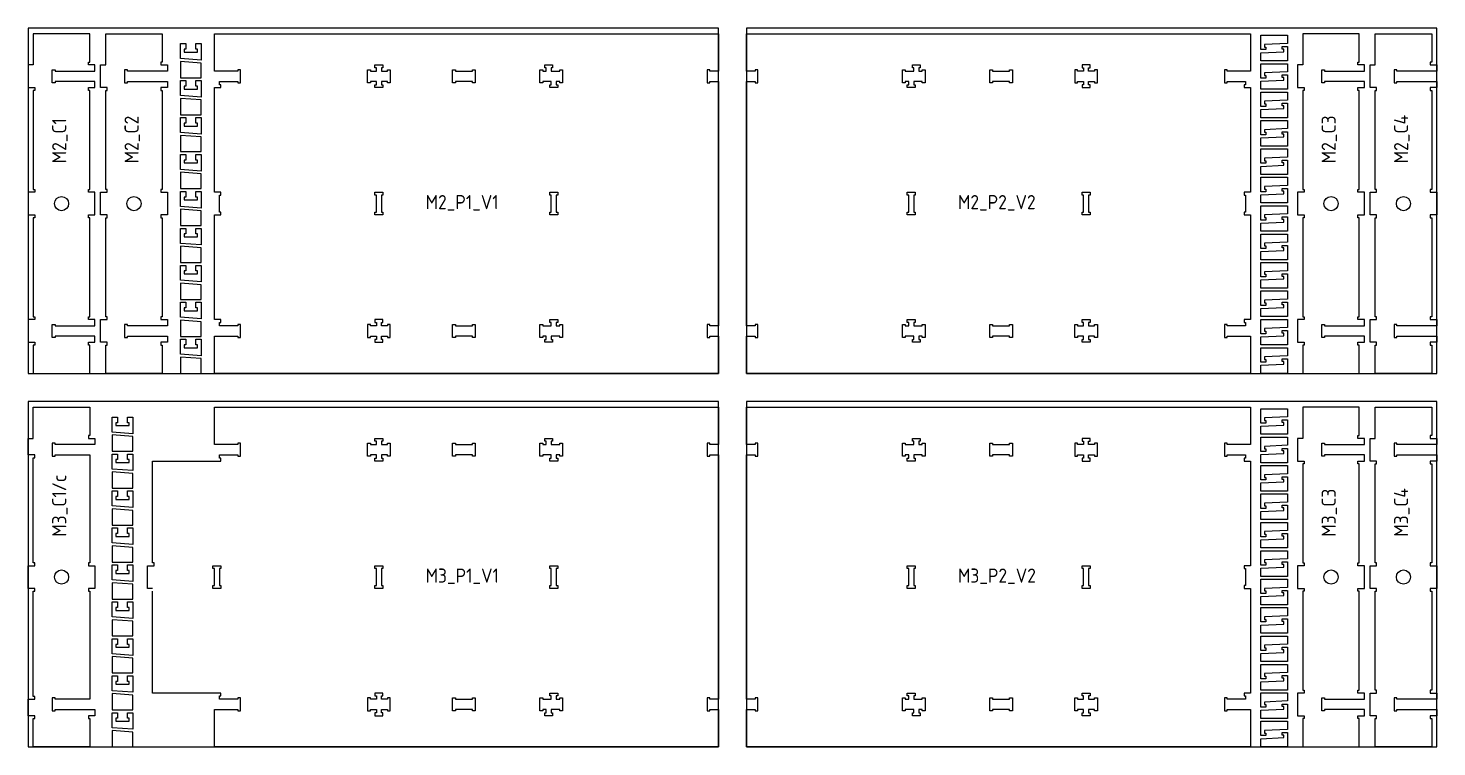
# Model space of a CAD drawing. Header units: millimetres. Extents: x -18174 to 50972, y 6312 to 16778.
# Drawn here: x -14968 to -9988, y 6313 to 8853 of the extents above; entities that cross this region are included whole.
import ezdxf

# ---------------------------------------------------------------- set-up
doc = ezdxf.new("R2010")
doc.units = ezdxf.units.MM
doc.header["$MEASUREMENT"] = 0
for name, color, linetype in [('freeswerk_CODES', 50, 'Continuous'), ('freeswerk_ELEMENTEN', 7, 'Continuous'), ('freeswerk_PLATEN', 3, 'Continuous')]:
    doc.layers.add(name, color=color, linetype=linetype)

msp = doc.modelspace()

# ---------------------------------------------------------------- linework, layer by layer
for centre in [(-14849.7, 8232.5), (-14593.7, 8232.5), (-10361.7, 8232.5), (-10105.7, 8232.5), (-14849.7, 6912.5), (-10361.7, 6912.5), (-10105.7, 6912.5)]:
    msp.add_circle(centre, 25)
at = {"layer": 'freeswerk_ELEMENTEN'}
for points in [[(-14872.7, 7759.5), (-14882.7, 7759.5), (-14882.7, 7805.5), (-14872.7, 7805.5), (-14872.7, 7800.5), (-14731.7, 7800.5), (-14731.7, 7822.5), (-14754.7, 7822.5), (-14754.7, 7832.5), (-14749.7, 7832.5), (-14749.7, 8182.5), (-14754.7, 8182.5), (-14754.7, 8192.5), (-14731.7, 8192.5), (-14731.7, 8272.5), (-14754.7, 8272.5), (-14754.7, 8282.5), (-14749.7, 8282.5), (-14749.7, 8632.5), (-14754.7, 8632.5), (-14754.7, 8642.5), (-14731.7, 8642.5), (-14731.7, 8664.5), (-14872.7, 8664.5), (-14872.7, 8659.5), (-14882.7, 8659.5), (-14882.7, 8705.5), (-14872.7, 8705.5), (-14872.7, 8700.5), (-14731.7, 8700.5), (-14731.7, 8722.5), (-14754.7, 8722.5), (-14754.7, 8732.5), (-14749.7, 8732.5), (-14749.7, 8832.5), (-14949.7, 8832.5), (-14949.7, 8722.5), (-14967.7, 8722.5), (-14967.7, 8642.5), (-14944.7, 8642.5), (-14944.7, 8632.5), (-14949.7, 8632.5), (-14949.7, 8282.5), (-14944.7, 8282.5), (-14944.7, 8272.5), (-14967.7, 8272.5), (-14967.7, 8192.5), (-14944.7, 8192.5), (-14944.7, 8182.5), (-14949.7, 8182.5), (-14949.7, 7832.5), (-14944.7, 7832.5), (-14944.7, 7822.5), (-14967.7, 7822.5), (-14967.7, 7742.5), (-14944.7, 7742.5), (-14944.7, 7732.5), (-14949.7, 7732.5), (-14949.7, 7632.5), (-14749.7, 7632.5), (-14749.7, 7732.5), (-14754.7, 7732.5), (-14754.7, 7742.5), (-14731.7, 7742.5), (-14731.7, 7764.5), (-14872.7, 7764.5)], [(-14616.7, 7759.5), (-14616.7, 7764.5), (-14475.7, 7764.5), (-14475.7, 7742.5), (-14498.7, 7742.5), (-14498.7, 7732.5), (-14493.7, 7732.5), (-14493.7, 7632.5), (-14693.7, 7632.5), (-14693.7, 7732.5), (-14688.7, 7732.5), (-14688.7, 7742.5), (-14711.7, 7742.5), (-14711.7, 7822.5), (-14688.7, 7822.5), (-14688.7, 7832.5), (-14693.7, 7832.5), (-14693.7, 8182.5), (-14688.7, 8182.5), (-14688.7, 8192.5), (-14711.7, 8192.5), (-14711.7, 8272.5), (-14688.7, 8272.5), (-14688.7, 8282.5), (-14693.7, 8282.5), (-14693.7, 8632.5), (-14688.7, 8632.5), (-14688.7, 8642.5), (-14711.7, 8642.5), (-14711.7, 8722.5), (-14693.7, 8722.5), (-14693.7, 8832.5), (-14493.7, 8832.5), (-14493.7, 8732.5), (-14498.7, 8732.5), (-14498.7, 8722.5), (-14475.7, 8722.5), (-14475.7, 8700.5), (-14616.7, 8700.5), (-14616.7, 8705.5), (-14626.7, 8705.5), (-14626.7, 8659.5), (-14616.7, 8659.5), (-14616.7, 8664.5), (-14475.7, 8664.5), (-14475.7, 8642.5), (-14498.7, 8642.5), (-14498.7, 8632.5), (-14493.7, 8632.5), (-14493.7, 8282.5), (-14498.7, 8282.5), (-14498.7, 8272.5), (-14475.7, 8272.5), (-14475.7, 8192.5), (-14498.7, 8192.5), (-14498.7, 8182.5), (-14493.7, 8182.5), (-14493.7, 7832.5), (-14498.7, 7832.5), (-14498.7, 7822.5), (-14475.7, 7822.5), (-14475.7, 7800.5), (-14616.7, 7800.5), (-14616.7, 7805.5), (-14626.7, 7805.5), (-14626.7, 7759.5)], [(-12527.7, 8832.5), (-12527.7, 8700.5), (-12557.7, 8700.5), (-12557.7, 8705.5), (-12567.7, 8705.5), (-12567.7, 8659.5), (-12557.7, 8659.5), (-12557.7, 8664.5), (-12527.7, 8664.5), (-12527.7, 7800.5), (-12557.7, 7800.5), (-12557.7, 7805.5), (-12567.7, 7805.5), (-12567.7, 7759.5), (-12557.7, 7759.5), (-12557.7, 7764.5), (-12527.7, 7764.5), (-12527.7, 7632.5), (-14309.5, 7632.5), (-14309.5, 7764.5), (-14226.7, 7764.5), (-14226.7, 7759.5), (-14216.7, 7759.5), (-14216.7, 7805.5), (-14226.7, 7805.5), (-14226.7, 7800.5), (-14291.5, 7800.5), (-14291.5, 7812.5), (-14286.5, 7812.5), (-14286.5, 7822.5), (-14309.5, 7822.5), (-14309.5, 8192.5), (-14286.5, 8192.5), (-14286.5, 8202.5), (-14291.5, 8202.5), (-14291.5, 8262.5), (-14286.5, 8262.5), (-14286.5, 8272.5), (-14309.5, 8272.5), (-14309.5, 8642.5), (-14286.5, 8642.5), (-14286.5, 8652.5), (-14291.5, 8652.5), (-14291.5, 8664.5), (-14226.7, 8664.5), (-14226.7, 8659.5), (-14216.7, 8659.5), (-14216.7, 8705.5), (-14226.7, 8705.5), (-14226.7, 8700.5), (-14309.5, 8700.5), (-14309.5, 8832.5)], [(-12427.7, 7632.5), (-12427.7, 7764.5), (-12397.7, 7764.5), (-12397.7, 7759.5), (-12387.7, 7759.5), (-12387.7, 7805.5), (-12397.7, 7805.5), (-12397.7, 7800.5), (-12427.7, 7800.5), (-12427.7, 8664.5), (-12397.7, 8664.5), (-12397.7, 8659.5), (-12387.7, 8659.5), (-12387.7, 8705.5), (-12397.7, 8705.5), (-12397.7, 8700.5), (-12427.7, 8700.5), (-12427.7, 8832.5), (-10645.9, 8832.5), (-10645.9, 8700.5), (-10728.7, 8700.5), (-10728.7, 8705.5), (-10738.7, 8705.5), (-10738.7, 8659.5), (-10728.7, 8659.5), (-10728.7, 8664.5), (-10663.9, 8664.5), (-10663.9, 8652.5), (-10668.9, 8652.5), (-10668.9, 8642.5), (-10645.9, 8642.5), (-10645.9, 8272.5), (-10668.9, 8272.5), (-10668.9, 8262.5), (-10663.9, 8262.5), (-10663.9, 8202.5), (-10668.9, 8202.5), (-10668.9, 8192.5), (-10645.9, 8192.5), (-10645.9, 7822.5), (-10668.9, 7822.5), (-10668.9, 7812.5), (-10663.9, 7812.5), (-10663.9, 7800.5), (-10728.7, 7800.5), (-10728.7, 7805.5), (-10738.7, 7805.5), (-10738.7, 7759.5), (-10728.7, 7759.5), (-10728.7, 7764.5), (-10645.9, 7764.5), (-10645.9, 7632.5)], [(-10515.9, 8827.4), (-10515.9, 8798.6), (-10596.9, 8795), (-10596.9, 8785.7), (-10591.9, 8785.7), (-10591.9, 8776.6), (-10609.9, 8776.6), (-10609.9, 8827.4)], [(-10384.7, 7759.5), (-10394.7, 7759.5), (-10394.7, 7805.5), (-10384.7, 7805.5), (-10384.7, 7800.5), (-10243.7, 7800.5), (-10243.7, 7822.5), (-10266.7, 7822.5), (-10266.7, 7832.5), (-10261.7, 7832.5), (-10261.7, 8182.5), (-10266.7, 8182.5), (-10266.7, 8192.5), (-10243.7, 8192.5), (-10243.7, 8272.5), (-10266.7, 8272.5), (-10266.7, 8282.5), (-10261.7, 8282.5), (-10261.7, 8632.5), (-10266.7, 8632.5), (-10266.7, 8642.5), (-10243.7, 8642.5), (-10243.7, 8664.5), (-10384.7, 8664.5), (-10384.7, 8659.5), (-10394.7, 8659.5), (-10394.7, 8705.5), (-10384.7, 8705.5), (-10384.7, 8700.5), (-10243.7, 8700.5), (-10243.7, 8722.5), (-10266.7, 8722.5), (-10266.7, 8732.5), (-10261.7, 8732.5), (-10261.7, 8832.5), (-10461.7, 8832.5), (-10461.7, 8722.5), (-10479.7, 8722.5), (-10479.7, 8642.5), (-10456.7, 8642.5), (-10456.7, 8632.5), (-10461.7, 8632.5), (-10461.7, 8282.5), (-10456.7, 8282.5), (-10456.7, 8272.5), (-10479.7, 8272.5), (-10479.7, 8192.5), (-10456.7, 8192.5), (-10456.7, 8182.5), (-10461.7, 8182.5), (-10461.7, 7832.5), (-10456.7, 7832.5), (-10456.7, 7822.5), (-10479.7, 7822.5), (-10479.7, 7742.5), (-10456.7, 7742.5), (-10456.7, 7732.5), (-10461.7, 7732.5), (-10461.7, 7632.5), (-10261.7, 7632.5), (-10261.7, 7732.5), (-10266.7, 7732.5), (-10266.7, 7742.5), (-10243.7, 7742.5), (-10243.7, 7764.5), (-10384.7, 7764.5)], [(-10128.7, 7759.5), (-10128.7, 7764.5), (-9987.7, 7764.5), (-9987.7, 7742.5), (-10010.7, 7742.5), (-10010.7, 7732.5), (-10005.7, 7732.5), (-10005.7, 7632.5), (-10205.7, 7632.5), (-10205.7, 7732.5), (-10200.7, 7732.5), (-10200.7, 7742.5), (-10223.7, 7742.5), (-10223.7, 7822.5), (-10200.7, 7822.5), (-10200.7, 7832.5), (-10205.7, 7832.5), (-10205.7, 8182.5), (-10200.7, 8182.5), (-10200.7, 8192.5), (-10223.7, 8192.5), (-10223.7, 8272.5), (-10200.7, 8272.5), (-10200.7, 8282.5), (-10205.7, 8282.5), (-10205.7, 8632.5), (-10200.7, 8632.5), (-10200.7, 8642.5), (-10223.7, 8642.5), (-10223.7, 8722.5), (-10205.7, 8722.5), (-10205.7, 8832.5), (-10005.7, 8832.5), (-10005.7, 8732.5), (-10010.7, 8732.5), (-10010.7, 8722.5), (-9987.7, 8722.5), (-9987.7, 8700.5), (-10128.7, 8700.5), (-10128.7, 8705.5), (-10138.7, 8705.5), (-10138.7, 8659.5), (-10128.7, 8659.5), (-10128.7, 8664.5), (-9987.7, 8664.5), (-9987.7, 8642.5), (-10010.7, 8642.5), (-10010.7, 8632.5), (-10005.7, 8632.5), (-10005.7, 8282.5), (-10010.7, 8282.5), (-10010.7, 8272.5), (-9987.7, 8272.5), (-9987.7, 8192.5), (-10010.7, 8192.5), (-10010.7, 8182.5), (-10005.7, 8182.5), (-10005.7, 7832.5), (-10010.7, 7832.5), (-10010.7, 7822.5), (-9987.7, 7822.5), (-9987.7, 7800.5), (-10128.7, 7800.5), (-10128.7, 7805.5), (-10138.7, 7805.5), (-10138.7, 7759.5)], [(-14428.7, 8797.9), (-14410.7, 8797.9), (-14410.7, 8778.1), (-14415.7, 8778.1), (-14415.7, 8767.9), (-14369.5, 8767.9), (-14369.5, 8778.1), (-14374.5, 8778.1), (-14374.5, 8797.9), (-14356.5, 8797.9), (-14356.5, 8739.3), (-14428.7, 8744.9)], [(-10609.9, 8737), (-10609.9, 8765.8), (-10528.9, 8769.4), (-10528.9, 8778.7), (-10533.9, 8778.7), (-10533.9, 8787.8), (-10515.9, 8787.8), (-10515.9, 8737)], [(-14356.5, 8729.3), (-14428.7, 8734.9), (-14428.7, 8677.3), (-14356.5, 8677.3)], [(-13736.7, 8712.5), (-13741.7, 8712.5), (-13741.7, 8722.5), (-13713.7, 8722.5), (-13713.7, 8712.5), (-13718.7, 8712.5), (-13718.7, 8700.5), (-13697.7, 8700.5), (-13697.7, 8705.5), (-13687.7, 8705.5), (-13687.7, 8659.5), (-13697.7, 8659.5), (-13697.7, 8664.5), (-13718.7, 8664.5), (-13718.7, 8652.5), (-13713.7, 8652.5), (-13713.7, 8642.5), (-13741.7, 8642.5), (-13741.7, 8652.5), (-13736.7, 8652.5), (-13736.7, 8664.5), (-13757.7, 8664.5), (-13757.7, 8659.5), (-13767.7, 8659.5), (-13767.7, 8705.5), (-13757.7, 8705.5), (-13757.7, 8700.5), (-13736.7, 8700.5)], [(-13136.7, 8712.5), (-13141.7, 8712.5), (-13141.7, 8722.5), (-13113.7, 8722.5), (-13113.7, 8712.5), (-13118.7, 8712.5), (-13118.7, 8700.5), (-13088.7, 8700.5), (-13088.7, 8705.5), (-13078.7, 8705.5), (-13078.7, 8659.5), (-13088.7, 8659.5), (-13088.7, 8664.5), (-13100.7, 8664.5), (-13100.7, 8652.5), (-13095.7, 8652.5), (-13095.7, 8642.5), (-13123.7, 8642.5), (-13123.7, 8652.5), (-13118.7, 8652.5), (-13118.7, 8664.5), (-13148.7, 8664.5), (-13148.7, 8659.5), (-13158.7, 8659.5), (-13158.7, 8705.5), (-13148.7, 8705.5), (-13148.7, 8700.5), (-13136.7, 8700.5)], [(-11836.7, 8652.5), (-11831.7, 8652.5), (-11831.7, 8642.5), (-11859.7, 8642.5), (-11859.7, 8652.5), (-11854.7, 8652.5), (-11854.7, 8664.5), (-11866.7, 8664.5), (-11866.7, 8659.5), (-11876.7, 8659.5), (-11876.7, 8705.5), (-11866.7, 8705.5), (-11866.7, 8700.5), (-11836.7, 8700.5), (-11836.7, 8712.5), (-11841.7, 8712.5), (-11841.7, 8722.5), (-11813.7, 8722.5), (-11813.7, 8712.5), (-11818.7, 8712.5), (-11818.7, 8700.5), (-11806.7, 8700.5), (-11806.7, 8705.5), (-11796.7, 8705.5), (-11796.7, 8659.5), (-11806.7, 8659.5), (-11806.7, 8664.5), (-11836.7, 8664.5)], [(-11267.7, 8659.5), (-11257.7, 8659.5), (-11257.7, 8664.5), (-11236.7, 8664.5), (-11236.7, 8652.5), (-11241.7, 8652.5), (-11241.7, 8642.5), (-11213.7, 8642.5), (-11213.7, 8652.5), (-11218.7, 8652.5), (-11218.7, 8664.5), (-11197.7, 8664.5), (-11197.7, 8659.5), (-11187.7, 8659.5), (-11187.7, 8705.5), (-11197.7, 8705.5), (-11197.7, 8700.5), (-11218.7, 8700.5), (-11218.7, 8712.5), (-11213.7, 8712.5), (-11213.7, 8722.5), (-11241.7, 8722.5), (-11241.7, 8712.5), (-11236.7, 8712.5), (-11236.7, 8700.5), (-11257.7, 8700.5), (-11257.7, 8705.5), (-11267.7, 8705.5)], [(-10515.9, 8727), (-10515.9, 8698.2), (-10596.9, 8694.5), (-10596.9, 8685.3), (-10591.9, 8685.3), (-10591.9, 8676.2), (-10609.9, 8676.2), (-10609.9, 8727)], [(-14428.7, 8667.3), (-14410.7, 8667.3), (-14410.7, 8647.5), (-14415.7, 8647.5), (-14415.7, 8637.3), (-14369.5, 8637.3), (-14369.5, 8647.5), (-14374.5, 8647.5), (-14374.5, 8667.3), (-14356.5, 8667.3), (-14356.5, 8608.7), (-14428.7, 8614.3)], [(-13397.4, 8700.5), (-13397.4, 8705.5), (-13387.4, 8705.5), (-13387.4, 8659.5), (-13397.4, 8659.5), (-13397.4, 8664.5), (-13457.4, 8664.5), (-13457.4, 8659.5), (-13467.4, 8659.5), (-13467.4, 8705.5), (-13457.4, 8705.5), (-13457.4, 8700.5)], [(-11558, 8664.5), (-11558, 8659.5), (-11568, 8659.5), (-11568, 8705.5), (-11558, 8705.5), (-11558, 8700.5), (-11498, 8700.5), (-11498, 8705.5), (-11488, 8705.5), (-11488, 8659.5), (-11498, 8659.5), (-11498, 8664.5)], [(-10609.9, 8636.6), (-10609.9, 8665.4), (-10528.9, 8669), (-10528.9, 8678.3), (-10533.9, 8678.3), (-10533.9, 8687.4), (-10515.9, 8687.4), (-10515.9, 8636.6)], [(-10515.9, 8626.6), (-10515.9, 8597.8), (-10596.9, 8594.1), (-10596.9, 8584.9), (-10591.9, 8584.9), (-10591.9, 8575.8), (-10609.9, 8575.8), (-10609.9, 8626.6)], [(-14356.5, 8598.7), (-14428.7, 8604.3), (-14428.7, 8546.7), (-14356.5, 8546.7)], [(-10609.9, 8536.2), (-10609.9, 8565), (-10528.9, 8568.6), (-10528.9, 8577.8), (-10533.9, 8577.8), (-10533.9, 8587), (-10515.9, 8587), (-10515.9, 8536.2)], [(-14428.7, 8536.7), (-14410.7, 8536.7), (-14410.7, 8516.9), (-14415.7, 8516.9), (-14415.7, 8506.7), (-14369.5, 8506.7), (-14369.5, 8516.9), (-14374.5, 8516.9), (-14374.5, 8536.7), (-14356.5, 8536.7), (-14356.5, 8478.1), (-14428.7, 8483.7)], [(-10515.9, 8526.2), (-10515.9, 8497.4), (-10596.9, 8493.7), (-10596.9, 8484.5), (-10591.9, 8484.5), (-10591.9, 8475.4), (-10609.9, 8475.4), (-10609.9, 8526.2)], [(-14356.5, 8468.1), (-14428.7, 8473.7), (-14428.7, 8416.1), (-14356.5, 8416.1)], [(-10609.9, 8435.8), (-10609.9, 8464.6), (-10528.9, 8468.2), (-10528.9, 8477.4), (-10533.9, 8477.4), (-10533.9, 8486.6), (-10515.9, 8486.6), (-10515.9, 8435.8)], [(-10515.9, 8425.8), (-10515.9, 8397), (-10596.9, 8393.3), (-10596.9, 8384.1), (-10591.9, 8384.1), (-10591.9, 8375), (-10609.9, 8375), (-10609.9, 8425.8)], [(-14428.7, 8406.1), (-14410.7, 8406.1), (-14410.7, 8386.3), (-14415.7, 8386.3), (-14415.7, 8376.1), (-14369.5, 8376.1), (-14369.5, 8386.3), (-14374.5, 8386.3), (-14374.5, 8406.1), (-14356.5, 8406.1), (-14356.5, 8347.5), (-14428.7, 8353.1)], [(-10609.9, 8335.4), (-10609.9, 8364.1), (-10528.9, 8367.8), (-10528.9, 8377), (-10533.9, 8377), (-10533.9, 8386.2), (-10515.9, 8386.2), (-10515.9, 8335.4)], [(-14356.5, 8337.5), (-14428.7, 8343.1), (-14428.7, 8285.5), (-14356.5, 8285.5)], [(-10515.9, 8325.4), (-10515.9, 8296.6), (-10596.9, 8292.9), (-10596.9, 8283.7), (-10591.9, 8283.7), (-10591.9, 8274.6), (-10609.9, 8274.6), (-10609.9, 8325.4)], [(-14428.7, 8275.5), (-14410.7, 8275.5), (-14410.7, 8255.7), (-14415.7, 8255.7), (-14415.7, 8245.5), (-14369.5, 8245.5), (-14369.5, 8255.7), (-14374.5, 8255.7), (-14374.5, 8275.5), (-14356.5, 8275.5), (-14356.5, 8216.9), (-14428.7, 8222.5)], [(-13718.7, 8202.5), (-13713.7, 8202.5), (-13713.7, 8192.5), (-13741.7, 8192.5), (-13741.7, 8202.5), (-13736.7, 8202.5), (-13736.7, 8262.5), (-13741.7, 8262.5), (-13741.7, 8272.5), (-13713.7, 8272.5), (-13713.7, 8262.5), (-13718.7, 8262.5)], [(-13118.7, 8262.5), (-13123.7, 8262.5), (-13123.7, 8272.5), (-13095.7, 8272.5), (-13095.7, 8262.5), (-13100.7, 8262.5), (-13100.7, 8202.5), (-13095.7, 8202.5), (-13095.7, 8192.5), (-13123.7, 8192.5), (-13123.7, 8202.5), (-13118.7, 8202.5)], [(-11836.7, 8202.5), (-11831.7, 8202.5), (-11831.7, 8192.5), (-11859.7, 8192.5), (-11859.7, 8202.5), (-11854.7, 8202.5), (-11854.7, 8262.5), (-11859.7, 8262.5), (-11859.7, 8272.5), (-11831.7, 8272.5), (-11831.7, 8262.5), (-11836.7, 8262.5)], [(-11236.7, 8262.5), (-11241.7, 8262.5), (-11241.7, 8272.5), (-11213.7, 8272.5), (-11213.7, 8262.5), (-11218.7, 8262.5), (-11218.7, 8202.5), (-11213.7, 8202.5), (-11213.7, 8192.5), (-11241.7, 8192.5), (-11241.7, 8202.5), (-11236.7, 8202.5)], [(-10609.9, 8235), (-10609.9, 8263.7), (-10528.9, 8267.4), (-10528.9, 8276.6), (-10533.9, 8276.6), (-10533.9, 8285.8), (-10515.9, 8285.8), (-10515.9, 8235)], [(-10515.9, 8225), (-10515.9, 8196.2), (-10596.9, 8192.5), (-10596.9, 8183.3), (-10591.9, 8183.3), (-10591.9, 8174.2), (-10609.9, 8174.2), (-10609.9, 8225)], [(-14356.5, 8206.9), (-14428.7, 8212.5), (-14428.7, 8154.9), (-14356.5, 8154.9)], [(-10609.9, 8134.5), (-10609.9, 8163.3), (-10528.9, 8167), (-10528.9, 8176.2), (-10533.9, 8176.2), (-10533.9, 8185.3), (-10515.9, 8185.3), (-10515.9, 8134.5)], [(-14428.7, 8144.9), (-14410.7, 8144.9), (-14410.7, 8125.1), (-14415.7, 8125.1), (-14415.7, 8114.9), (-14369.5, 8114.9), (-14369.5, 8125.1), (-14374.5, 8125.1), (-14374.5, 8144.9), (-14356.5, 8144.9), (-14356.5, 8086.3), (-14428.7, 8091.9)], [(-10515.9, 8124.5), (-10515.9, 8095.8), (-10596.9, 8092.1), (-10596.9, 8082.9), (-10591.9, 8082.9), (-10591.9, 8073.7), (-10609.9, 8073.7), (-10609.9, 8124.5)], [(-14356.5, 8076.3), (-14428.7, 8081.9), (-14428.7, 8024.3), (-14356.5, 8024.3)], [(-10609.9, 8034.1), (-10609.9, 8062.9), (-10528.9, 8066.6), (-10528.9, 8075.8), (-10533.9, 8075.8), (-10533.9, 8084.9), (-10515.9, 8084.9), (-10515.9, 8034.1)], [(-10515.9, 8024.1), (-10515.9, 7995.4), (-10596.9, 7991.7), (-10596.9, 7982.5), (-10591.9, 7982.5), (-10591.9, 7973.3), (-10609.9, 7973.3), (-10609.9, 8024.1)], [(-14428.7, 8014.3), (-14410.7, 8014.3), (-14410.7, 7994.5), (-14415.7, 7994.5), (-14415.7, 7984.3), (-14369.5, 7984.3), (-14369.5, 7994.5), (-14374.5, 7994.5), (-14374.5, 8014.3), (-14356.5, 8014.3), (-14356.5, 7955.7), (-14428.7, 7961.3)], [(-10609.9, 7933.7), (-10609.9, 7962.5), (-10528.9, 7966.2), (-10528.9, 7975.4), (-10533.9, 7975.4), (-10533.9, 7984.5), (-10515.9, 7984.5), (-10515.9, 7933.7)], [(-14356.5, 7945.7), (-14428.7, 7951.3), (-14428.7, 7893.7), (-14356.5, 7893.7)], [(-10515.9, 7923.7), (-10515.9, 7895), (-10596.9, 7891.3), (-10596.9, 7882.1), (-10591.9, 7882.1), (-10591.9, 7872.9), (-10609.9, 7872.9), (-10609.9, 7923.7)], [(-14428.7, 7883.7), (-14410.7, 7883.7), (-14410.7, 7863.9), (-14415.7, 7863.9), (-14415.7, 7853.7), (-14369.5, 7853.7), (-14369.5, 7863.9), (-14374.5, 7863.9), (-14374.5, 7883.7), (-14356.5, 7883.7), (-14356.5, 7825.1), (-14428.7, 7830.7)], [(-10609.9, 7833.3), (-10609.9, 7862.1), (-10528.9, 7865.8), (-10528.9, 7875), (-10533.9, 7875), (-10533.9, 7884.1), (-10515.9, 7884.1), (-10515.9, 7833.3)], [(-14356.5, 7815.1), (-14428.7, 7820.7), (-14428.7, 7763.1), (-14356.5, 7763.1)], [(-13687.7, 7805.5), (-13697.7, 7805.5), (-13697.7, 7800.5), (-13718.7, 7800.5), (-13718.7, 7812.5), (-13713.7, 7812.5), (-13713.7, 7822.5), (-13741.7, 7822.5), (-13741.7, 7812.5), (-13736.7, 7812.5), (-13736.7, 7800.5), (-13757.7, 7800.5), (-13757.7, 7805.5), (-13767.7, 7805.5), (-13767.7, 7759.5), (-13757.7, 7759.5), (-13757.7, 7764.5), (-13736.7, 7764.5), (-13736.7, 7752.5), (-13741.7, 7752.5), (-13741.7, 7742.5), (-13713.7, 7742.5), (-13713.7, 7752.5), (-13718.7, 7752.5), (-13718.7, 7764.5), (-13697.7, 7764.5), (-13697.7, 7759.5), (-13687.7, 7759.5)], [(-13118.7, 7812.5), (-13123.7, 7812.5), (-13123.7, 7822.5), (-13095.7, 7822.5), (-13095.7, 7812.5), (-13100.7, 7812.5), (-13100.7, 7800.5), (-13088.7, 7800.5), (-13088.7, 7805.5), (-13078.7, 7805.5), (-13078.7, 7759.5), (-13088.7, 7759.5), (-13088.7, 7764.5), (-13118.7, 7764.5), (-13118.7, 7752.5), (-13113.7, 7752.5), (-13113.7, 7742.5), (-13141.7, 7742.5), (-13141.7, 7752.5), (-13136.7, 7752.5), (-13136.7, 7764.5), (-13148.7, 7764.5), (-13148.7, 7759.5), (-13158.7, 7759.5), (-13158.7, 7805.5), (-13148.7, 7805.5), (-13148.7, 7800.5), (-13118.7, 7800.5)], [(-11818.7, 7752.5), (-11813.7, 7752.5), (-11813.7, 7742.5), (-11841.7, 7742.5), (-11841.7, 7752.5), (-11836.7, 7752.5), (-11836.7, 7764.5), (-11866.7, 7764.5), (-11866.7, 7759.5), (-11876.7, 7759.5), (-11876.7, 7805.5), (-11866.7, 7805.5), (-11866.7, 7800.5), (-11854.7, 7800.5), (-11854.7, 7812.5), (-11859.7, 7812.5), (-11859.7, 7822.5), (-11831.7, 7822.5), (-11831.7, 7812.5), (-11836.7, 7812.5), (-11836.7, 7800.5), (-11806.7, 7800.5), (-11806.7, 7805.5), (-11796.7, 7805.5), (-11796.7, 7759.5), (-11806.7, 7759.5), (-11806.7, 7764.5), (-11818.7, 7764.5)], [(-11218.7, 7752.5), (-11213.7, 7752.5), (-11213.7, 7742.5), (-11241.7, 7742.5), (-11241.7, 7752.5), (-11236.7, 7752.5), (-11236.7, 7764.5), (-11257.7, 7764.5), (-11257.7, 7759.5), (-11267.7, 7759.5), (-11267.7, 7805.5), (-11257.7, 7805.5), (-11257.7, 7800.5), (-11236.7, 7800.5), (-11236.7, 7812.5), (-11241.7, 7812.5), (-11241.7, 7822.5), (-11213.7, 7822.5), (-11213.7, 7812.5), (-11218.7, 7812.5), (-11218.7, 7800.5), (-11197.7, 7800.5), (-11197.7, 7805.5), (-11187.7, 7805.5), (-11187.7, 7759.5), (-11197.7, 7759.5), (-11197.7, 7764.5), (-11218.7, 7764.5)], [(-10515.9, 7823.3), (-10515.9, 7794.5), (-10596.9, 7790.9), (-10596.9, 7781.7), (-10591.9, 7781.7), (-10591.9, 7772.5), (-10609.9, 7772.5), (-10609.9, 7823.3)], [(-13397.4, 7800.5), (-13397.4, 7805.5), (-13387.4, 7805.5), (-13387.4, 7759.5), (-13397.4, 7759.5), (-13397.4, 7764.5), (-13457.4, 7764.5), (-13457.4, 7759.5), (-13467.4, 7759.5), (-13467.4, 7805.5), (-13457.4, 7805.5), (-13457.4, 7800.5)], [(-11558, 7764.5), (-11558, 7759.5), (-11568, 7759.5), (-11568, 7805.5), (-11558, 7805.5), (-11558, 7800.5), (-11498, 7800.5), (-11498, 7805.5), (-11488, 7805.5), (-11488, 7759.5), (-11498, 7759.5), (-11498, 7764.5)], [(-10609.9, 7732.9), (-10609.9, 7761.7), (-10528.9, 7765.4), (-10528.9, 7774.6), (-10533.9, 7774.6), (-10533.9, 7783.7), (-10515.9, 7783.7), (-10515.9, 7732.9)], [(-14428.7, 7753.1), (-14410.7, 7753.1), (-14410.7, 7733.3), (-14415.7, 7733.3), (-14415.7, 7723.1), (-14369.5, 7723.1), (-14369.5, 7733.3), (-14374.5, 7733.3), (-14374.5, 7753.1), (-14356.5, 7753.1), (-14356.5, 7694.5), (-14428.7, 7700.1)], [(-10515.9, 7722.9), (-10515.9, 7694.1), (-10596.9, 7690.5), (-10596.9, 7681.3), (-10591.9, 7681.3), (-10591.9, 7672.1), (-10609.9, 7672.1), (-10609.9, 7722.9)], [(-14356.5, 7684.5), (-14428.7, 7690.1), (-14428.7, 7632.5), (-14356.5, 7632.5)], [(-10609.9, 7632.5), (-10609.9, 7661.3), (-10528.9, 7665), (-10528.9, 7674.2), (-10533.9, 7674.2), (-10533.9, 7683.3), (-10515.9, 7683.3), (-10515.9, 7632.5)], [(-14754.7, 6952.5), (-14731.7, 6952.5), (-14731.7, 6872.5), (-14754.7, 6872.5), (-14754.7, 6862.5), (-14749.7, 6862.5), (-14749.7, 6480.5), (-14872.7, 6480.5), (-14872.7, 6485.5), (-14882.7, 6485.5), (-14882.7, 6439.5), (-14872.7, 6439.5), (-14872.7, 6444.5), (-14731.7, 6444.5), (-14731.7, 6422.5), (-14754.7, 6422.5), (-14754.7, 6412.5), (-14749.7, 6412.5), (-14749.7, 6312.5), (-14949.7, 6312.5), (-14949.7, 6412.5), (-14944.7, 6412.5), (-14944.7, 6422.5), (-14967.7, 6422.5), (-14967.7, 6480.5), (-14944.7, 6480.5), (-14944.7, 6490.5), (-14949.7, 6490.5), (-14949.7, 6862.5), (-14944.7, 6862.5), (-14944.7, 6872.5), (-14967.7, 6872.5), (-14967.7, 6952.5), (-14944.7, 6952.5), (-14944.7, 6962.5), (-14949.7, 6962.5), (-14949.7, 7334.5), (-14944.7, 7334.5), (-14944.7, 7344.5), (-14967.7, 7344.5), (-14967.7, 7402.5), (-14949.7, 7402.5), (-14949.7, 7512.5), (-14749.7, 7512.5), (-14749.7, 7412.5), (-14754.7, 7412.5), (-14754.7, 7402.5), (-14731.7, 7402.5), (-14731.7, 7380.5), (-14872.7, 7380.5), (-14872.7, 7385.5), (-14882.7, 7385.5), (-14882.7, 7339.5), (-14872.7, 7339.5), (-14872.7, 7344.5), (-14749.7, 7344.5), (-14749.7, 6962.5), (-14754.7, 6962.5)], [(-14670.4, 7477.9), (-14652.4, 7477.9), (-14652.4, 7458.1), (-14657.4, 7458.1), (-14657.4, 7447.9), (-14611.2, 7447.9), (-14611.2, 7458.1), (-14616.2, 7458.1), (-14616.2, 7477.9), (-14598.2, 7477.9), (-14598.2, 7419.3), (-14670.4, 7424.9)], [(-12427.7, 6312.5), (-12427.7, 6444.5), (-12397.7, 6444.5), (-12397.7, 6439.5), (-12387.7, 6439.5), (-12387.7, 6485.5), (-12397.7, 6485.5), (-12397.7, 6480.5), (-12427.7, 6480.5), (-12427.7, 7344.5), (-12397.7, 7344.5), (-12397.7, 7339.5), (-12387.7, 7339.5), (-12387.7, 7385.5), (-12397.7, 7385.5), (-12397.7, 7380.5), (-12427.7, 7380.5), (-12427.7, 7512.5), (-10645.9, 7512.5), (-10645.9, 7380.5), (-10728.7, 7380.5), (-10728.7, 7385.5), (-10738.7, 7385.5), (-10738.7, 7339.5), (-10728.7, 7339.5), (-10728.7, 7344.5), (-10663.9, 7344.5), (-10663.9, 7332.5), (-10668.9, 7332.5), (-10668.9, 7322.5), (-10645.9, 7322.5), (-10645.9, 6952.5), (-10668.9, 6952.5), (-10668.9, 6942.5), (-10663.9, 6942.5), (-10663.9, 6882.5), (-10668.9, 6882.5), (-10668.9, 6872.5), (-10645.9, 6872.5), (-10645.9, 6502.5), (-10668.9, 6502.5), (-10668.9, 6492.5), (-10663.9, 6492.5), (-10663.9, 6480.5), (-10728.7, 6480.5), (-10728.7, 6485.5), (-10738.7, 6485.5), (-10738.7, 6439.5), (-10728.7, 6439.5), (-10728.7, 6444.5), (-10645.9, 6444.5), (-10645.9, 6312.5)], [(-10515.9, 7507.4), (-10515.9, 7478.6), (-10596.9, 7475), (-10596.9, 7465.7), (-10591.9, 7465.7), (-10591.9, 7456.6), (-10609.9, 7456.6), (-10609.9, 7507.4)], [(-10384.7, 6439.5), (-10394.7, 6439.5), (-10394.7, 6485.5), (-10384.7, 6485.5), (-10384.7, 6480.5), (-10243.7, 6480.5), (-10243.7, 6502.5), (-10266.7, 6502.5), (-10266.7, 6512.5), (-10261.7, 6512.5), (-10261.7, 6862.5), (-10266.7, 6862.5), (-10266.7, 6872.5), (-10243.7, 6872.5), (-10243.7, 6952.5), (-10266.7, 6952.5), (-10266.7, 6962.5), (-10261.7, 6962.5), (-10261.7, 7312.5), (-10266.7, 7312.5), (-10266.7, 7322.5), (-10243.7, 7322.5), (-10243.7, 7344.5), (-10384.7, 7344.5), (-10384.7, 7339.5), (-10394.7, 7339.5), (-10394.7, 7385.5), (-10384.7, 7385.5), (-10384.7, 7380.5), (-10243.7, 7380.5), (-10243.7, 7402.5), (-10266.7, 7402.5), (-10266.7, 7412.5), (-10261.7, 7412.5), (-10261.7, 7512.5), (-10461.7, 7512.5), (-10461.7, 7402.5), (-10479.7, 7402.5), (-10479.7, 7322.5), (-10456.7, 7322.5), (-10456.7, 7312.5), (-10461.7, 7312.5), (-10461.7, 6962.5), (-10456.7, 6962.5), (-10456.7, 6952.5), (-10479.7, 6952.5), (-10479.7, 6872.5), (-10456.7, 6872.5), (-10456.7, 6862.5), (-10461.7, 6862.5), (-10461.7, 6512.5), (-10456.7, 6512.5), (-10456.7, 6502.5), (-10479.7, 6502.5), (-10479.7, 6422.5), (-10456.7, 6422.5), (-10456.7, 6412.5), (-10461.7, 6412.5), (-10461.7, 6312.5), (-10261.7, 6312.5), (-10261.7, 6412.5), (-10266.7, 6412.5), (-10266.7, 6422.5), (-10243.7, 6422.5), (-10243.7, 6444.5), (-10384.7, 6444.5)], [(-10128.7, 6439.5), (-10128.7, 6444.5), (-9987.7, 6444.5), (-9987.7, 6422.5), (-10010.7, 6422.5), (-10010.7, 6412.5), (-10005.7, 6412.5), (-10005.7, 6312.5), (-10205.7, 6312.5), (-10205.7, 6412.5), (-10200.7, 6412.5), (-10200.7, 6422.5), (-10223.7, 6422.5), (-10223.7, 6502.5), (-10200.7, 6502.5), (-10200.7, 6512.5), (-10205.7, 6512.5), (-10205.7, 6862.5), (-10200.7, 6862.5), (-10200.7, 6872.5), (-10223.7, 6872.5), (-10223.7, 6952.5), (-10200.7, 6952.5), (-10200.7, 6962.5), (-10205.7, 6962.5), (-10205.7, 7312.5), (-10200.7, 7312.5), (-10200.7, 7322.5), (-10223.7, 7322.5), (-10223.7, 7402.5), (-10205.7, 7402.5), (-10205.7, 7512.5), (-10005.7, 7512.5), (-10005.7, 7412.5), (-10010.7, 7412.5), (-10010.7, 7402.5), (-9987.7, 7402.5), (-9987.7, 7380.5), (-10128.7, 7380.5), (-10128.7, 7385.5), (-10138.7, 7385.5), (-10138.7, 7339.5), (-10128.7, 7339.5), (-10128.7, 7344.5), (-9987.7, 7344.5), (-9987.7, 7322.5), (-10010.7, 7322.5), (-10010.7, 7312.5), (-10005.7, 7312.5), (-10005.7, 6962.5), (-10010.7, 6962.5), (-10010.7, 6952.5), (-9987.7, 6952.5), (-9987.7, 6872.5), (-10010.7, 6872.5), (-10010.7, 6862.5), (-10005.7, 6862.5), (-10005.7, 6512.5), (-10010.7, 6512.5), (-10010.7, 6502.5), (-9987.7, 6502.5), (-9987.7, 6480.5), (-10128.7, 6480.5), (-10128.7, 6485.5), (-10138.7, 6485.5), (-10138.7, 6439.5)], [(-10609.9, 7417), (-10609.9, 7445.8), (-10528.9, 7449.4), (-10528.9, 7458.7), (-10533.9, 7458.7), (-10533.9, 7467.8), (-10515.9, 7467.8), (-10515.9, 7417)], [(-14598.2, 7409.3), (-14670.4, 7414.9), (-14670.4, 7357.3), (-14598.2, 7357.3)], [(-13736.7, 7392.5), (-13741.7, 7392.5), (-13741.7, 7402.5), (-13713.7, 7402.5), (-13713.7, 7392.5), (-13718.7, 7392.5), (-13718.7, 7380.5), (-13697.7, 7380.5), (-13697.7, 7385.5), (-13687.7, 7385.5), (-13687.7, 7339.5), (-13697.7, 7339.5), (-13697.7, 7344.5), (-13718.7, 7344.5), (-13718.7, 7332.5), (-13713.7, 7332.5), (-13713.7, 7322.5), (-13741.7, 7322.5), (-13741.7, 7332.5), (-13736.7, 7332.5), (-13736.7, 7344.5), (-13757.7, 7344.5), (-13757.7, 7339.5), (-13767.7, 7339.5), (-13767.7, 7385.5), (-13757.7, 7385.5), (-13757.7, 7380.5), (-13736.7, 7380.5)], [(-13397.4, 7380.5), (-13397.4, 7385.5), (-13387.4, 7385.5), (-13387.4, 7339.5), (-13397.4, 7339.5), (-13397.4, 7344.5), (-13457.4, 7344.5), (-13457.4, 7339.5), (-13467.4, 7339.5), (-13467.4, 7385.5), (-13457.4, 7385.5), (-13457.4, 7380.5)], [(-13136.7, 7392.5), (-13141.7, 7392.5), (-13141.7, 7402.5), (-13113.7, 7402.5), (-13113.7, 7392.5), (-13118.7, 7392.5), (-13118.7, 7380.5), (-13088.7, 7380.5), (-13088.7, 7385.5), (-13078.7, 7385.5), (-13078.7, 7339.5), (-13088.7, 7339.5), (-13088.7, 7344.5), (-13100.7, 7344.5), (-13100.7, 7332.5), (-13095.7, 7332.5), (-13095.7, 7322.5), (-13123.7, 7322.5), (-13123.7, 7332.5), (-13118.7, 7332.5), (-13118.7, 7344.5), (-13148.7, 7344.5), (-13148.7, 7339.5), (-13158.7, 7339.5), (-13158.7, 7385.5), (-13148.7, 7385.5), (-13148.7, 7380.5), (-13136.7, 7380.5)], [(-11836.7, 7332.5), (-11831.7, 7332.5), (-11831.7, 7322.5), (-11859.7, 7322.5), (-11859.7, 7332.5), (-11854.7, 7332.5), (-11854.7, 7344.5), (-11866.7, 7344.5), (-11866.7, 7339.5), (-11876.7, 7339.5), (-11876.7, 7385.5), (-11866.7, 7385.5), (-11866.7, 7380.5), (-11836.7, 7380.5), (-11836.7, 7392.5), (-11841.7, 7392.5), (-11841.7, 7402.5), (-11813.7, 7402.5), (-11813.7, 7392.5), (-11818.7, 7392.5), (-11818.7, 7380.5), (-11806.7, 7380.5), (-11806.7, 7385.5), (-11796.7, 7385.5), (-11796.7, 7339.5), (-11806.7, 7339.5), (-11806.7, 7344.5), (-11836.7, 7344.5)], [(-11558, 7344.5), (-11558, 7339.5), (-11568, 7339.5), (-11568, 7385.5), (-11558, 7385.5), (-11558, 7380.5), (-11498, 7380.5), (-11498, 7385.5), (-11488, 7385.5), (-11488, 7339.5), (-11498, 7339.5), (-11498, 7344.5)], [(-11267.7, 7339.5), (-11257.7, 7339.5), (-11257.7, 7344.5), (-11236.7, 7344.5), (-11236.7, 7332.5), (-11241.7, 7332.5), (-11241.7, 7322.5), (-11213.7, 7322.5), (-11213.7, 7332.5), (-11218.7, 7332.5), (-11218.7, 7344.5), (-11197.7, 7344.5), (-11197.7, 7339.5), (-11187.7, 7339.5), (-11187.7, 7385.5), (-11197.7, 7385.5), (-11197.7, 7380.5), (-11218.7, 7380.5), (-11218.7, 7392.5), (-11213.7, 7392.5), (-11213.7, 7402.5), (-11241.7, 7402.5), (-11241.7, 7392.5), (-11236.7, 7392.5), (-11236.7, 7380.5), (-11257.7, 7380.5), (-11257.7, 7385.5), (-11267.7, 7385.5)], [(-10515.9, 7407), (-10515.9, 7378.2), (-10596.9, 7374.5), (-10596.9, 7365.3), (-10591.9, 7365.3), (-10591.9, 7356.2), (-10609.9, 7356.2), (-10609.9, 7407)], [(-14670.4, 7347.3), (-14652.4, 7347.3), (-14652.4, 7327.5), (-14657.4, 7327.5), (-14657.4, 7317.3), (-14611.2, 7317.3), (-14611.2, 7327.5), (-14616.2, 7327.5), (-14616.2, 7347.3), (-14598.2, 7347.3), (-14598.2, 7288.7), (-14670.4, 7294.3)], [(-10609.9, 7316.6), (-10609.9, 7345.4), (-10528.9, 7349), (-10528.9, 7358.3), (-10533.9, 7358.3), (-10533.9, 7367.4), (-10515.9, 7367.4), (-10515.9, 7316.6)], [(-14598.2, 7278.7), (-14670.4, 7284.3), (-14670.4, 7226.7), (-14598.2, 7226.7)], [(-10515.9, 7306.6), (-10515.9, 7277.8), (-10596.9, 7274.1), (-10596.9, 7264.9), (-10591.9, 7264.9), (-10591.9, 7255.8), (-10609.9, 7255.8), (-10609.9, 7306.6)], [(-10609.9, 7216.2), (-10609.9, 7245), (-10528.9, 7248.6), (-10528.9, 7257.8), (-10533.9, 7257.8), (-10533.9, 7267), (-10515.9, 7267), (-10515.9, 7216.2)], [(-14670.4, 7216.7), (-14652.4, 7216.7), (-14652.4, 7196.9), (-14657.4, 7196.9), (-14657.4, 7186.7), (-14611.2, 7186.7), (-14611.2, 7196.9), (-14616.2, 7196.9), (-14616.2, 7216.7), (-14598.2, 7216.7), (-14598.2, 7158.1), (-14670.4, 7163.7)], [(-10515.9, 7206.2), (-10515.9, 7177.4), (-10596.9, 7173.7), (-10596.9, 7164.5), (-10591.9, 7164.5), (-10591.9, 7155.4), (-10609.9, 7155.4), (-10609.9, 7206.2)], [(-14598.2, 7148.1), (-14670.4, 7153.7), (-14670.4, 7096.1), (-14598.2, 7096.1)], [(-10609.9, 7115.8), (-10609.9, 7144.6), (-10528.9, 7148.2), (-10528.9, 7157.4), (-10533.9, 7157.4), (-10533.9, 7166.6), (-10515.9, 7166.6), (-10515.9, 7115.8)], [(-14670.4, 7086.1), (-14652.4, 7086.1), (-14652.4, 7066.3), (-14657.4, 7066.3), (-14657.4, 7056.1), (-14611.2, 7056.1), (-14611.2, 7066.3), (-14616.2, 7066.3), (-14616.2, 7086.1), (-14598.2, 7086.1), (-14598.2, 7027.5), (-14670.4, 7033.1)], [(-10515.9, 7105.8), (-10515.9, 7077), (-10596.9, 7073.3), (-10596.9, 7064.1), (-10591.9, 7064.1), (-10591.9, 7055), (-10609.9, 7055), (-10609.9, 7105.8)], [(-14598.2, 7017.5), (-14670.4, 7023.1), (-14670.4, 6965.5), (-14598.2, 6965.5)], [(-10609.9, 7015.4), (-10609.9, 7044.1), (-10528.9, 7047.8), (-10528.9, 7057), (-10533.9, 7057), (-10533.9, 7066.2), (-10515.9, 7066.2), (-10515.9, 7015.4)], [(-10515.9, 7005.4), (-10515.9, 6976.6), (-10596.9, 6972.9), (-10596.9, 6963.7), (-10591.9, 6963.7), (-10591.9, 6954.6), (-10609.9, 6954.6), (-10609.9, 7005.4)], [(-14670.4, 6955.5), (-14652.4, 6955.5), (-14652.4, 6935.7), (-14657.4, 6935.7), (-14657.4, 6925.5), (-14611.2, 6925.5), (-14611.2, 6935.7), (-14616.2, 6935.7), (-14616.2, 6955.5), (-14598.2, 6955.5), (-14598.2, 6896.9), (-14670.4, 6902.5)], [(-14291.5, 6882.5), (-14286.5, 6882.5), (-14286.5, 6872.5), (-14314.5, 6872.5), (-14314.5, 6882.5), (-14309.5, 6882.5), (-14309.5, 6942.5), (-14314.5, 6942.5), (-14314.5, 6952.5), (-14286.5, 6952.5), (-14286.5, 6942.5), (-14291.5, 6942.5)], [(-13718.7, 6882.5), (-13713.7, 6882.5), (-13713.7, 6872.5), (-13741.7, 6872.5), (-13741.7, 6882.5), (-13736.7, 6882.5), (-13736.7, 6942.5), (-13741.7, 6942.5), (-13741.7, 6952.5), (-13713.7, 6952.5), (-13713.7, 6942.5), (-13718.7, 6942.5)], [(-13118.7, 6942.5), (-13123.7, 6942.5), (-13123.7, 6952.5), (-13095.7, 6952.5), (-13095.7, 6942.5), (-13100.7, 6942.5), (-13100.7, 6882.5), (-13095.7, 6882.5), (-13095.7, 6872.5), (-13123.7, 6872.5), (-13123.7, 6882.5), (-13118.7, 6882.5)], [(-11836.7, 6882.5), (-11831.7, 6882.5), (-11831.7, 6872.5), (-11859.7, 6872.5), (-11859.7, 6882.5), (-11854.7, 6882.5), (-11854.7, 6942.5), (-11859.7, 6942.5), (-11859.7, 6952.5), (-11831.7, 6952.5), (-11831.7, 6942.5), (-11836.7, 6942.5)], [(-11236.7, 6942.5), (-11241.7, 6942.5), (-11241.7, 6952.5), (-11213.7, 6952.5), (-11213.7, 6942.5), (-11218.7, 6942.5), (-11218.7, 6882.5), (-11213.7, 6882.5), (-11213.7, 6872.5), (-11241.7, 6872.5), (-11241.7, 6882.5), (-11236.7, 6882.5)], [(-10609.9, 6915), (-10609.9, 6943.7), (-10528.9, 6947.4), (-10528.9, 6956.6), (-10533.9, 6956.6), (-10533.9, 6965.8), (-10515.9, 6965.8), (-10515.9, 6915)], [(-14598.2, 6886.9), (-14670.4, 6892.5), (-14670.4, 6834.9), (-14598.2, 6834.9)], [(-10515.9, 6905), (-10515.9, 6876.2), (-10596.9, 6872.5), (-10596.9, 6863.3), (-10591.9, 6863.3), (-10591.9, 6854.2), (-10609.9, 6854.2), (-10609.9, 6905)], [(-14670.4, 6824.9), (-14652.4, 6824.9), (-14652.4, 6805.1), (-14657.4, 6805.1), (-14657.4, 6794.9), (-14611.2, 6794.9), (-14611.2, 6805.1), (-14616.2, 6805.1), (-14616.2, 6824.9), (-14598.2, 6824.9), (-14598.2, 6766.3), (-14670.4, 6771.9)], [(-10609.9, 6814.5), (-10609.9, 6843.3), (-10528.9, 6847), (-10528.9, 6856.2), (-10533.9, 6856.2), (-10533.9, 6865.3), (-10515.9, 6865.3), (-10515.9, 6814.5)], [(-10515.9, 6804.5), (-10515.9, 6775.8), (-10596.9, 6772.1), (-10596.9, 6762.9), (-10591.9, 6762.9), (-10591.9, 6753.7), (-10609.9, 6753.7), (-10609.9, 6804.5)], [(-14598.2, 6756.3), (-14670.4, 6761.9), (-14670.4, 6704.3), (-14598.2, 6704.3)], [(-10609.9, 6714.1), (-10609.9, 6742.9), (-10528.9, 6746.6), (-10528.9, 6755.8), (-10533.9, 6755.8), (-10533.9, 6764.9), (-10515.9, 6764.9), (-10515.9, 6714.1)], [(-14670.4, 6694.3), (-14652.4, 6694.3), (-14652.4, 6674.5), (-14657.4, 6674.5), (-14657.4, 6664.3), (-14611.2, 6664.3), (-14611.2, 6674.5), (-14616.2, 6674.5), (-14616.2, 6694.3), (-14598.2, 6694.3), (-14598.2, 6635.7), (-14670.4, 6641.3)], [(-10515.9, 6704.1), (-10515.9, 6675.4), (-10596.9, 6671.7), (-10596.9, 6662.5), (-10591.9, 6662.5), (-10591.9, 6653.3), (-10609.9, 6653.3), (-10609.9, 6704.1)], [(-14598.2, 6625.7), (-14670.4, 6631.3), (-14670.4, 6573.7), (-14598.2, 6573.7)], [(-10609.9, 6613.7), (-10609.9, 6642.5), (-10528.9, 6646.2), (-10528.9, 6655.4), (-10533.9, 6655.4), (-10533.9, 6664.5), (-10515.9, 6664.5), (-10515.9, 6613.7)], [(-10515.9, 6603.7), (-10515.9, 6575), (-10596.9, 6571.3), (-10596.9, 6562.1), (-10591.9, 6562.1), (-10591.9, 6552.9), (-10609.9, 6552.9), (-10609.9, 6603.7)], [(-14670.4, 6563.7), (-14652.4, 6563.7), (-14652.4, 6543.9), (-14657.4, 6543.9), (-14657.4, 6533.7), (-14611.2, 6533.7), (-14611.2, 6543.9), (-14616.2, 6543.9), (-14616.2, 6563.7), (-14598.2, 6563.7), (-14598.2, 6505.1), (-14670.4, 6510.7)], [(-10609.9, 6513.3), (-10609.9, 6542.1), (-10528.9, 6545.8), (-10528.9, 6555), (-10533.9, 6555), (-10533.9, 6564.1), (-10515.9, 6564.1), (-10515.9, 6513.3)], [(-14598.2, 6495.1), (-14670.4, 6500.7), (-14670.4, 6443.1), (-14598.2, 6443.1)], [(-13687.7, 6485.5), (-13697.7, 6485.5), (-13697.7, 6480.5), (-13718.7, 6480.5), (-13718.7, 6492.5), (-13713.7, 6492.5), (-13713.7, 6502.5), (-13741.7, 6502.5), (-13741.7, 6492.5), (-13736.7, 6492.5), (-13736.7, 6480.5), (-13757.7, 6480.5), (-13757.7, 6485.5), (-13767.7, 6485.5), (-13767.7, 6439.5), (-13757.7, 6439.5), (-13757.7, 6444.5), (-13736.7, 6444.5), (-13736.7, 6432.5), (-13741.7, 6432.5), (-13741.7, 6422.5), (-13713.7, 6422.5), (-13713.7, 6432.5), (-13718.7, 6432.5), (-13718.7, 6444.5), (-13697.7, 6444.5), (-13697.7, 6439.5), (-13687.7, 6439.5)], [(-13397.4, 6480.5), (-13397.4, 6485.5), (-13387.4, 6485.5), (-13387.4, 6439.5), (-13397.4, 6439.5), (-13397.4, 6444.5), (-13457.4, 6444.5), (-13457.4, 6439.5), (-13467.4, 6439.5), (-13467.4, 6485.5), (-13457.4, 6485.5), (-13457.4, 6480.5)], [(-13118.7, 6492.5), (-13123.7, 6492.5), (-13123.7, 6502.5), (-13095.7, 6502.5), (-13095.7, 6492.5), (-13100.7, 6492.5), (-13100.7, 6480.5), (-13088.7, 6480.5), (-13088.7, 6485.5), (-13078.7, 6485.5), (-13078.7, 6439.5), (-13088.7, 6439.5), (-13088.7, 6444.5), (-13118.7, 6444.5), (-13118.7, 6432.5), (-13113.7, 6432.5), (-13113.7, 6422.5), (-13141.7, 6422.5), (-13141.7, 6432.5), (-13136.7, 6432.5), (-13136.7, 6444.5), (-13148.7, 6444.5), (-13148.7, 6439.5), (-13158.7, 6439.5), (-13158.7, 6485.5), (-13148.7, 6485.5), (-13148.7, 6480.5), (-13118.7, 6480.5)], [(-11818.7, 6432.5), (-11813.7, 6432.5), (-11813.7, 6422.5), (-11841.7, 6422.5), (-11841.7, 6432.5), (-11836.7, 6432.5), (-11836.7, 6444.5), (-11866.7, 6444.5), (-11866.7, 6439.5), (-11876.7, 6439.5), (-11876.7, 6485.5), (-11866.7, 6485.5), (-11866.7, 6480.5), (-11854.7, 6480.5), (-11854.7, 6492.5), (-11859.7, 6492.5), (-11859.7, 6502.5), (-11831.7, 6502.5), (-11831.7, 6492.5), (-11836.7, 6492.5), (-11836.7, 6480.5), (-11806.7, 6480.5), (-11806.7, 6485.5), (-11796.7, 6485.5), (-11796.7, 6439.5), (-11806.7, 6439.5), (-11806.7, 6444.5), (-11818.7, 6444.5)], [(-11558, 6444.5), (-11558, 6439.5), (-11568, 6439.5), (-11568, 6485.5), (-11558, 6485.5), (-11558, 6480.5), (-11498, 6480.5), (-11498, 6485.5), (-11488, 6485.5), (-11488, 6439.5), (-11498, 6439.5), (-11498, 6444.5)], [(-11218.7, 6432.5), (-11213.7, 6432.5), (-11213.7, 6422.5), (-11241.7, 6422.5), (-11241.7, 6432.5), (-11236.7, 6432.5), (-11236.7, 6444.5), (-11257.7, 6444.5), (-11257.7, 6439.5), (-11267.7, 6439.5), (-11267.7, 6485.5), (-11257.7, 6485.5), (-11257.7, 6480.5), (-11236.7, 6480.5), (-11236.7, 6492.5), (-11241.7, 6492.5), (-11241.7, 6502.5), (-11213.7, 6502.5), (-11213.7, 6492.5), (-11218.7, 6492.5), (-11218.7, 6480.5), (-11197.7, 6480.5), (-11197.7, 6485.5), (-11187.7, 6485.5), (-11187.7, 6439.5), (-11197.7, 6439.5), (-11197.7, 6444.5), (-11218.7, 6444.5)], [(-10515.9, 6503.3), (-10515.9, 6474.5), (-10596.9, 6470.9), (-10596.9, 6461.7), (-10591.9, 6461.7), (-10591.9, 6452.5), (-10609.9, 6452.5), (-10609.9, 6503.3)], [(-14670.4, 6433.1), (-14652.4, 6433.1), (-14652.4, 6413.3), (-14657.4, 6413.3), (-14657.4, 6403.1), (-14611.2, 6403.1), (-14611.2, 6413.3), (-14616.2, 6413.3), (-14616.2, 6433.1), (-14598.2, 6433.1), (-14598.2, 6374.5), (-14670.4, 6380.1)], [(-10609.9, 6412.9), (-10609.9, 6441.7), (-10528.9, 6445.4), (-10528.9, 6454.6), (-10533.9, 6454.6), (-10533.9, 6463.7), (-10515.9, 6463.7), (-10515.9, 6412.9)], [(-10515.9, 6402.9), (-10515.9, 6374.1), (-10596.9, 6370.5), (-10596.9, 6361.3), (-10591.9, 6361.3), (-10591.9, 6352.1), (-10609.9, 6352.1), (-10609.9, 6402.9)], [(-14598.2, 6364.5), (-14670.4, 6370.1), (-14670.4, 6312.5), (-14598.2, 6312.5)], [(-10609.9, 6312.5), (-10609.9, 6341.3), (-10528.9, 6345), (-10528.9, 6354.2), (-10533.9, 6354.2), (-10533.9, 6363.3), (-10515.9, 6363.3), (-10515.9, 6312.5)]]:
    msp.add_lwpolyline(points, close=True, dxfattribs=at)
msp.add_lwpolyline([(-14527.7, 6872.5), (-14545.7, 6872.5), (-14545.7, 6952.5), (-14522.7, 6952.5), (-14522.7, 6962.5), (-14527.7, 6962.5), (-14527.7, 7322.5), (-14286.5, 7322.5), (-14286.5, 7332.5), (-14291.5, 7332.5), (-14291.5, 7344.5), (-14226.7, 7344.5), (-14226.7, 7339.5), (-14216.7, 7339.5), (-14216.7, 7385.5), (-14226.7, 7385.5), (-14226.7, 7380.5), (-14309.5, 7380.5), (-14309.5, 7512.5), (-12527.7, 7512.5), (-12527.7, 7380.5), (-12557.7, 7380.5), (-12557.7, 7385.5), (-12567.7, 7385.5), (-12567.7, 7339.5), (-12557.7, 7339.5), (-12557.7, 7344.5), (-12527.7, 7344.5), (-12527.7, 6480.5), (-12557.7, 6480.5), (-12557.7, 6485.5), (-12567.7, 6485.5), (-12567.7, 6439.5), (-12557.7, 6439.5), (-12557.7, 6444.5), (-12527.7, 6444.5), (-12527.7, 6312.5), (-14309.5, 6312.5), (-14309.5, 6444.5), (-14226.7, 6444.5), (-14226.7, 6439.5), (-14216.7, 6439.5), (-14216.7, 6485.5), (-14226.7, 6485.5), (-14226.7, 6480.5), (-14291.5, 6480.5), (-14291.5, 6492.5), (-14286.5, 6492.5), (-14286.5, 6502.5), (-14527.7, 6502.5), (-14527.7, 6862.5)], dxfattribs=at)
at = {"layer": 'freeswerk_PLATEN'}
for points in [[(-14967.7, 7632.5), (-12527.7, 7632.5), (-12527.7, 8852.5), (-14967.7, 8852.5)], [(-12427.7, 7632.5), (-9987.7, 7632.5), (-9987.7, 8852.5), (-12427.7, 8852.5)], [(-14967.7, 6312.5), (-12527.7, 6312.5), (-12527.7, 7532.5), (-14967.7, 7532.5)], [(-12427.7, 6312.5), (-9987.7, 6312.5), (-9987.7, 7532.5), (-12427.7, 7532.5)]]:
    msp.add_lwpolyline(points, close=True, dxfattribs=at)

# ---------------------------------------------------------------- texts
at = {"layer": 'freeswerk_CODES', "char_height": 50, "attachment_point": 1, "rotation": 90}
for s, insert in [('{\\Fiso|c0;M2_C1}', (-14883, 8375)), ('{\\Fiso|c0;M2_C2}', (-14627, 8375)), ('{\\Fiso|c0;M2_C3}', (-10395, 8375)), ('{\\Fiso|c0;M2_C4}', (-10139, 8375)), ('{\\Fiso|c0;M3_C1/c}', (-14883, 7055)), ('{\\Fiso|c0;M3_C4}', (-10139, 7055)), ('{\\Fiso|c0;M3_C3}', (-10395, 7055))]:
    msp.add_mtext_dynamic_manual_height_columns(s, width=318.081, gutter_width=1456.3, heights=[0], dxfattribs=dict(at, insert=insert))
at = {"layer": 'freeswerk_CODES', "char_height": 50, "attachment_point": 1}
for s, insert in [('{\\Fiso|c0;M2_P1_V1}', (-13562.5, 8262.7)), ('{\\Fiso|c0;M2_P2_V2}', (-11680.5, 8262.7)), ('{\\Fiso|c0;M3_P1_V1}', (-13562.5, 6942.7)), ('{\\Fiso|c0;M3_P2_V2}', (-11680.5, 6942.7))]:
    msp.add_mtext_dynamic_manual_height_columns(s, width=318.081, gutter_width=1456.3, heights=[0], dxfattribs=dict(at, insert=insert))

doc.saveas('drawing.dxf')
